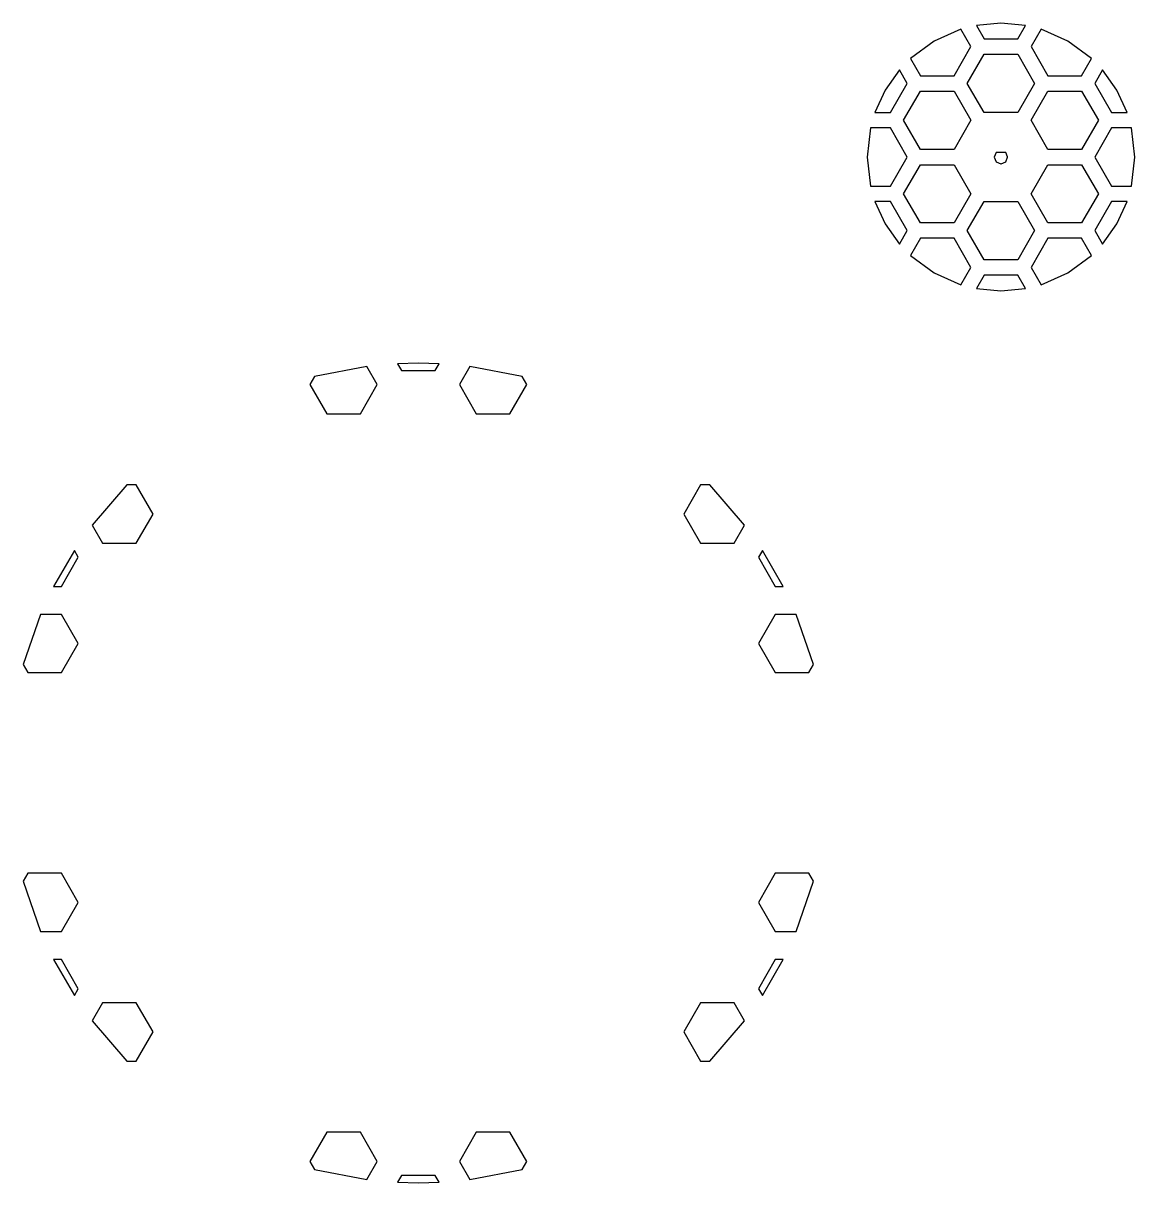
# Model space of a CAD drawing. Extents: x 1 to 449, y -97 to 1325.
# Drawn here: x 65.9 to 138.6, y -81.2 to -5.4 of the extents above; entities that cross this region are included whole.
import ezdxf

# ---------------------------------------------------------------- set-up
doc = ezdxf.new("R2010")
doc.units = 0

msp = doc.modelspace()

# ---------------------------------------------------------------- linework, layer by layer
at = {"layer": 'Layer 1'}
for p, q in [((127.202, -5.76028), (125.445946, -6.53146)), ((127.202, -5.76028), (125.445946, -6.53146)), ((127.85571, -6.89214), (127.202, -5.76028)), ((127.85571, -6.89214), (127.202, -5.76028)), ((129.822, -5.35881), (128.211, -5.508424)), ((129.822, -5.35881), (128.211, -5.508424)), ((128.211, -5.508424), (128.721291, -6.392315)), ((128.211, -5.508424), (128.721291, -6.392315)), ((129.82244, -5.358815), (129.822, -5.35881)), ((129.82244, -5.358815), (129.822, -5.35881)), ((131.43343, -5.508429), (129.82244, -5.358815)), ((131.43343, -5.508429), (129.82244, -5.358815)), ((130.923, -6.39232), (131.43343, -5.508429)), ((130.923, -6.39232), (131.43343, -5.508429)), ((132.442, -5.76028), (131.788554, -6.89214)), ((132.442, -5.76028), (131.788554, -6.89214)), ((134.197613, -6.531446), (132.441485, -5.76028)), ((132.441485, -5.76028), (132.442, -5.76028)), ((134.197613, -6.531446), (132.441485, -5.76028)), ((132.441485, -5.76028), (132.442, -5.76028)), ((125.445946, -6.53146), (123.90003, -7.66662)), ((125.445946, -6.53146), (123.90003, -7.66662)), ((128.721291, -6.392315), (130.923, -6.39232)), ((128.721291, -6.392315), (130.923, -6.39232)), ((135.743595, -7.66662), (134.197613, -6.531446)), ((135.743595, -7.66662), (134.197613, -6.531446)), ((126.755, -8.79848), (127.85571, -6.89214)), ((126.755, -8.79848), (127.85571, -6.89214)), ((127.62035, -9.29852), (128.721, -7.39214)), ((127.62035, -9.29852), (128.721, -7.39214)), ((128.721, -7.39214), (130.923, -7.39216)), ((128.721, -7.39214), (130.923, -7.39216)), ((130.923, -7.39216), (132.023, -9.29855)), ((130.923, -7.39216), (132.023, -9.29855)), ((131.788554, -6.89214), (132.889264, -8.79848)), ((131.788554, -6.89214), (132.889264, -8.79848)), ((123.90003, -7.66662), (124.553476, -8.79848)), ((123.90003, -7.66662), (124.553476, -8.79848)), ((135.09, -8.79848), (135.743595, -7.66662)), ((135.09, -8.79848), (135.743595, -7.66662)), ((123.178, -8.41453), (122.242914, -9.734944)), ((123.178, -8.41453), (122.242914, -9.734944)), ((123.68756, -9.29855), (123.178, -8.41453)), ((123.68756, -9.29855), (123.178, -8.41453)), ((124.553476, -8.79848), (126.755, -8.79848)), ((124.553476, -8.79848), (126.755, -8.79848)), ((132.889264, -8.79848), (135.09, -8.79848)), ((132.889264, -8.79848), (135.09, -8.79848)), ((136.467, -8.41453), (135.956568, -9.298568)), ((136.467, -8.41453), (135.956568, -9.298568)), ((137.402013, -9.734932), (136.467, -8.41451)), ((136.467, -8.41451), (136.467, -8.41453)), ((137.402013, -9.734932), (136.467, -8.41451)), ((136.467, -8.41451), (136.467, -8.41453)), ((122.242914, -9.734944), (121.56686, -11.20492)), ((122.242914, -9.734944), (121.56686, -11.20492)), ((122.587, -11.2049), (123.68756, -9.29855)), ((122.587, -11.2049), (123.68756, -9.29855)), ((123.45335, -11.70472), (124.554, -9.79834)), ((123.45335, -11.70472), (124.554, -9.79834)), ((124.554, -9.79834), (126.755, -9.79834)), ((124.554, -9.79834), (126.755, -9.79834)), ((126.755, -9.79834), (127.856, -11.7047)), ((126.755, -9.79834), (127.856, -11.7047)), ((128.721, -11.2049), (127.62035, -9.29852)), ((128.721, -11.2049), (127.62035, -9.29852)), ((132.023, -9.29855), (130.92235, -11.20493)), ((132.023, -9.29855), (130.92235, -11.20493)), ((131.78835, -11.70472), (132.889, -9.79834)), ((131.78835, -11.70472), (132.889, -9.79834)), ((132.889, -9.79834), (135.09, -9.79834)), ((132.889, -9.79834), (135.09, -9.79834)), ((135.09, -9.79834), (136.191, -11.7047)), ((135.09, -9.79834), (136.191, -11.7047)), ((135.956568, -9.298568), (137.057128, -11.204918)), ((135.956568, -9.298568), (137.057128, -11.204918)), ((138.078, -11.2049), (137.402013, -9.734932)), ((138.078, -11.2049), (137.402013, -9.734932)), ((121.56686, -11.20492), (122.587, -11.2049)), ((121.56686, -11.20492), (122.587, -11.2049)), ((130.92235, -11.20493), (128.721, -11.2049)), ((130.92235, -11.20493), (128.721, -11.2049)), ((137.057128, -11.204918), (138.078, -11.2049)), ((137.057128, -11.204918), (138.078, -11.2049)), ((124.554, -13.6111), (123.45335, -11.70472)), ((124.554, -13.6111), (123.45335, -11.70472)), ((127.856, -11.7047), (126.75535, -13.61108)), ((127.856, -11.7047), (126.75535, -13.61108)), ((132.889, -13.6111), (131.78835, -11.70472)), ((132.889, -13.6111), (131.78835, -11.70472)), ((136.191, -11.7047), (135.09035, -13.61108)), ((136.191, -11.7047), (135.09035, -13.61108)), ((121.28, -12.2048), (121.069793, -14.11115)), ((121.28, -12.2048), (121.069793, -14.11115)), ((122.587, -12.20481), (121.28, -12.2048)), ((122.587, -12.20481), (121.28, -12.2048)), ((123.68756, -14.11116), (122.587, -12.20481)), ((123.68756, -14.11116), (122.587, -12.20481)), ((137.057, -12.2047), (135.95644, -14.11119)), ((137.057, -12.2047), (135.95644, -14.11119)), ((138.364, -12.20467), (137.057, -12.2047)), ((138.364, -12.20467), (137.057, -12.2047)), ((138.574207, -14.11116), (138.364, -12.20467)), ((138.574207, -14.11116), (138.364, -12.20467)), ((126.75535, -13.61108), (124.554, -13.6111)), ((126.75535, -13.61108), (124.554, -13.6111)), ((135.09035, -13.61108), (132.889, -13.6111)), ((135.09035, -13.61108), (132.889, -13.6111)), ((121.069793, -14.11115), (121.28, -16.01749)), ((121.069793, -14.11115), (121.28, -16.01749)), ((122.587, -16.0175), (123.68756, -14.11116)), ((122.587, -16.0175), (123.68756, -14.11116)), ((129.5, -13.8148), (129.384207, -14.11115)), ((129.5, -13.8148), (129.384207, -14.11115)), ((129.384207, -14.11115), (129.384207, -14.114367)), ((129.384207, -14.11115), (129.384207, -14.114367)), ((129.384207, -14.114367), (129.51346, -14.421553)), ((129.384207, -14.114367), (129.51346, -14.421553)), ((130.143519, -13.81476), (129.5, -13.8148)), ((130.143519, -13.81476), (129.5, -13.8148)), ((130.132187, -14.419248), (130.259176, -14.111118)), ((130.132187, -14.419248), (130.259176, -14.111118)), ((130.259176, -14.107901), (130.143519, -13.81476)), ((130.259176, -14.107901), (130.143519, -13.81476)), ((130.259176, -14.111118), (130.259176, -14.107901)), ((130.259176, -14.111118), (130.259176, -14.107901)), ((135.95644, -14.11119), (137.057, -16.01753)), ((135.95644, -14.11119), (137.057, -16.01753)), ((138.364, -16.0175), (138.574207, -14.11116)), ((138.364, -16.0175), (138.574207, -14.11116)), ((123.45335, -16.51732), (124.554, -14.61094)), ((123.45335, -16.51732), (124.554, -14.61094)), ((124.554, -14.61094), (126.755, -14.611)), ((124.554, -14.61094), (126.755, -14.611)), ((126.755, -14.611), (127.856, -16.5173)), ((126.755, -14.611), (127.856, -16.5173)), ((129.51346, -14.421553), (129.821589, -14.54854)), ((129.51346, -14.421553), (129.821589, -14.54854)), ((129.821589, -14.54854), (129.825, -14.5485)), ((129.821589, -14.54854), (129.825, -14.5485)), ((129.825, -14.5485), (130.132187, -14.419248)), ((129.825, -14.5485), (130.132187, -14.419248)), ((131.78835, -16.51732), (132.889, -14.61094)), ((131.78835, -16.51732), (132.889, -14.61094)), ((132.889, -14.61094), (135.09, -14.611)), ((132.889, -14.61094), (135.09, -14.611)), ((135.09, -14.611), (136.191, -16.5173)), ((135.09, -14.611), (136.191, -16.5173)), ((121.28, -16.01749), (122.587, -16.0175)), ((121.28, -16.01749), (122.587, -16.0175)), ((124.554, -18.4237), (123.45335, -16.51732)), ((124.554, -18.4237), (123.45335, -16.51732)), ((127.856, -16.5173), (126.75535, -18.42368)), ((127.856, -16.5173), (126.75535, -18.42368)), ((132.889, -18.4237), (131.78835, -16.51732)), ((132.889, -18.4237), (131.78835, -16.51732)), ((136.191, -16.5173), (135.09035, -18.42368)), ((136.191, -16.5173), (135.09035, -18.42368)), ((137.057, -16.01753), (138.364, -16.0175)), ((137.057, -16.01753), (138.364, -16.0175)), ((122.58687, -17.017095), (121.566, -17.0171)), ((122.58687, -17.017095), (121.566, -17.0171)), ((121.566, -17.0171), (122.241976, -18.487136)), ((121.566, -17.0171), (122.241976, -18.487136)), ((123.68743, -18.923435), (122.58687, -17.017095)), ((123.68743, -18.923435), (122.58687, -17.017095)), ((127.62035, -18.92352), (128.721, -17.01714)), ((127.62035, -18.92352), (128.721, -17.01714)), ((128.721, -17.01714), (130.923, -17.0171)), ((128.721, -17.01714), (130.923, -17.0171)), ((130.923, -17.0171), (132.023, -18.9235)), ((130.923, -17.0171), (132.023, -18.9235)), ((137.057, -17.0171), (135.95644, -18.92344)), ((137.057, -17.0171), (135.95644, -18.92344)), ((138.078022, -17.017098), (137.057, -17.0171)), ((138.078022, -17.017098), (137.057, -17.0171)), ((137.401962, -18.48707), (138.078022, -17.017098)), ((137.401962, -18.48707), (138.078022, -17.017098)), ((122.241976, -18.487136), (123.177, -19.80762)), ((122.241976, -18.487136), (123.177, -19.80762)), ((123.177, -19.80762), (123.68743, -18.923435)), ((123.177, -19.80762), (123.68743, -18.923435)), ((126.75535, -18.42368), (124.554, -18.4237)), ((126.75535, -18.42368), (124.554, -18.4237)), ((128.721, -20.8299), (127.62035, -18.92352)), ((128.721, -20.8299), (127.62035, -18.92352)), ((132.023, -18.9235), (130.92235, -20.82988)), ((132.023, -18.9235), (130.92235, -20.82988)), ((135.09035, -18.42368), (132.889, -18.4237)), ((135.09035, -18.42368), (132.889, -18.4237)), ((135.95644, -18.92344), (136.466872, -19.807478)), ((135.95644, -18.92344), (136.466872, -19.807478)), ((136.466872, -19.807478), (137.401962, -18.48707)), ((136.466872, -19.807478), (137.401962, -18.48707)), ((124.554, -19.4236), (123.900554, -20.55561)), ((124.554, -19.4236), (123.900554, -20.55561)), ((126.755261, -19.4236), (124.554, -19.4236)), ((126.755261, -19.4236), (124.554, -19.4236)), ((127.855971, -21.32995), (126.755261, -19.4236)), ((127.855971, -21.32995), (126.755261, -19.4236)), ((132.889, -19.4236), (131.78829, -21.32995)), ((132.889, -19.4236), (131.78829, -21.32995)), ((135.090252, -19.4236), (132.889, -19.4236)), ((135.090252, -19.4236), (132.889, -19.4236)), ((135.743847, -20.55561), (135.090252, -19.4236)), ((135.743847, -20.55561), (135.090252, -19.4236)), ((123.900554, -20.55561), (125.446403, -21.690757)), ((123.900554, -20.55561), (125.446403, -21.690757)), ((130.92235, -20.82988), (128.721, -20.8299)), ((130.92235, -20.82988), (128.721, -20.8299)), ((134.197931, -21.69077), (135.743847, -20.55561)), ((134.197931, -21.69077), (135.743847, -20.55561)), ((125.446403, -21.690757), (127.202384, -22.46195)), ((125.446403, -21.690757), (127.202384, -22.46195)), ((127.202384, -22.46195), (127.855971, -21.32995)), ((127.202384, -22.46195), (127.855971, -21.32995)), ((128.721, -21.8297), (128.210568, -22.713738)), ((128.721, -21.8297), (128.210568, -22.713738)), ((130.922268, -21.8297), (128.721, -21.8297)), ((130.922268, -21.8297), (128.721, -21.8297)), ((131.432698, -22.713738), (130.922268, -21.8297)), ((131.432698, -22.713738), (130.922268, -21.8297)), ((131.78829, -21.32995), (132.441877, -22.46195)), ((131.78829, -21.32995), (132.441877, -22.46195)), ((132.441877, -22.46195), (134.197931, -21.69077)), ((132.441877, -22.46195), (134.197931, -21.69077)), ((128.210568, -22.713738), (129.821708, -22.863352)), ((128.210568, -22.713738), (129.821708, -22.863352)), ((129.821708, -22.863352), (131.432698, -22.713738)), ((129.821708, -22.863352), (131.432698, -22.713738)), ((88.3516, -27.8026), (84.93466, -28.463557)), ((89.03528, -28.98665), (88.3516, -27.8026)), ((91.7222, -27.5896), (90.36368, -27.624165)), ((90.36368, -27.624165), (90.621535, -28.070734)), ((91.722135, -27.589666), (91.7222, -27.5896)), ((93.080655, -27.624231), (91.722135, -27.589666)), ((92.8228, -28.0708), (93.080655, -27.624231)), ((95.0927, -27.8024), (94.408987, -28.98664)), ((95.092695, -27.80245), (95.0927, -27.8024)), ((98.509635, -28.463553), (95.092695, -27.80245)), ((84.93466, -28.463557), (84.632615, -28.986694)), ((90.621535, -28.070734), (92.8228, -28.0708)), ((98.81168, -28.98669), (98.509635, -28.463553)), ((84.632615, -28.986694), (85.733295, -30.893144)), ((87.9346, -30.8931), (89.03528, -28.98665)), ((94.408987, -28.98664), (95.509667, -30.89295)), ((97.711, -30.893), (98.81168, -28.98669)), ((85.733295, -30.893144), (87.9346, -30.8931)), ((95.509667, -30.89295), (97.711, -30.893)), ((72.666, -35.5469), (70.38503, -38.17556)), ((73.2699, -35.54694), (72.666, -35.5469)), ((74.37057, -37.45339), (73.2699, -35.54694)), ((110.174, -35.5469), (109.07333, -37.4532)), ((110.778733, -35.54694), (110.174, -35.5469)), ((113.059563, -38.17546), (110.778733, -35.54694)), ((73.2699, -39.3597), (74.37057, -37.45339)), ((109.07333, -37.4532), (110.174, -39.35966)), ((70.38503, -38.17556), (71.068593, -39.35966)), ((112.376, -39.3597), (113.059563, -38.17546)), ((71.068593, -39.35966), (73.2699, -39.3597)), ((110.174, -39.35966), (112.376, -39.3597)), ((69.2245, -39.8289), (67.86598, -42.18192)), ((69.48237, -40.27559), (69.2245, -39.8289)), ((114.22, -39.8287), (113.962145, -40.275414)), ((114.21933, -39.82873), (114.22, -39.8287)), ((115.578, -42.1819), (114.21933, -39.82873)), ((68.3817, -42.1819), (69.48237, -40.27559)), ((113.962145, -40.275414), (115.062825, -42.181874)), ((67.86598, -42.18192), (68.3817, -42.1819)), ((115.062825, -42.181874), (115.578, -42.1819)), ((67.0144, -44.0137), (65.87829, -47.30347)), ((68.3817, -44.01363), (67.0144, -44.0137)), ((69.48237, -45.91994), (68.3817, -44.01363)), ((115.063, -44.0135), (113.96232, -45.91995)), ((116.430075, -44.013548), (115.063, -44.0135)), ((117.566045, -47.303168), (116.430075, -44.013548)), ((68.3817, -47.8264), (69.48237, -45.91994)), ((113.96232, -45.91995), (115.063, -47.82626)), ((65.87829, -47.30347), (66.180329, -47.82646)), ((117.264, -47.8263), (117.566045, -47.303168)), ((66.180329, -47.82646), (68.3817, -47.8264)), ((115.063, -47.82626), (117.264, -47.8263)), ((66.1804, -60.947), (65.878361, -61.46999)), ((68.3817, -60.94703), (66.1804, -60.947)), ((69.48237, -62.85334), (68.3817, -60.94703)), ((115.063, -60.9469), (113.96232, -62.85335)), ((117.263925, -60.946848), (115.063, -60.9469)), ((117.56597, -61.46998), (117.263925, -60.946848)), ((65.878361, -61.46999), (67.014471, -64.75976)), ((116.43, -64.7596), (117.56597, -61.46998)), ((68.3817, -64.7598), (69.48237, -62.85334)), ((113.96232, -62.85335), (115.063, -64.75966)), ((67.014471, -64.75976), (68.3817, -64.7598)), ((115.063, -64.75966), (116.43, -64.7596)), ((68.3817, -66.591396), (67.866, -66.5914)), ((67.866, -66.5914), (69.22452, -68.94442)), ((69.48237, -68.497706), (68.3817, -66.591396)), ((115.063, -66.5914), (113.96232, -68.49771)), ((114.220317, -68.944424), (115.578837, -66.591404)), ((115.578837, -66.591404), (115.063, -66.5914)), ((69.22452, -68.94442), (69.48237, -68.497706)), ((113.96232, -68.49771), (114.220317, -68.944424)), ((71.0686, -69.4136), (70.385037, -70.59755)), ((73.2699, -69.4136), (71.0686, -69.4136)), ((74.37057, -71.31989), (73.2699, -69.4136)), ((110.174, -69.4136), (109.07333, -71.31991)), ((112.376275, -69.41355), (110.174, -69.4136)), ((113.05998, -70.59779), (112.376275, -69.41355)), ((70.385037, -70.59755), (72.666007, -73.22621)), ((110.779, -73.2263), (113.05998, -70.59779)), ((73.2699, -73.2262), (74.37057, -71.31989)), ((109.07333, -71.31991), (110.174, -73.22636)), ((72.666007, -73.22621), (73.2699, -73.2262)), ((110.174, -73.22636), (110.779, -73.2263)), ((85.7333, -77.8803), (84.63262, -79.78676)), ((87.934629, -77.880303), (85.7333, -77.8803)), ((89.035309, -79.786613), (87.934629, -77.880303)), ((95.5097, -77.8802), (94.40902, -79.78665)), ((97.711038, -77.880197), (95.5097, -77.8802)), ((98.811718, -79.786647), (97.711038, -77.880197)), ((84.63262, -79.78676), (84.934516, -80.30975)), ((84.934516, -80.30975), (88.351746, -80.970703)), ((88.351746, -80.970703), (89.035309, -79.786613)), ((94.40902, -79.78665), (95.092733, -80.97074)), ((95.092733, -80.97074), (98.509673, -80.309787)), ((98.509673, -80.309787), (98.811718, -79.786647)), ((90.6215, -80.7025), (90.363645, -81.149072)), ((92.82283, -80.7025), (90.6215, -80.7025)), ((93.080685, -81.149072), (92.82283, -80.7025)), ((90.363645, -81.149072), (91.722165, -81.183637)), ((91.722165, -81.183637), (93.080685, -81.149072))]:
    msp.add_line(p, q, dxfattribs=at)

doc.saveas('drawing.dxf')
